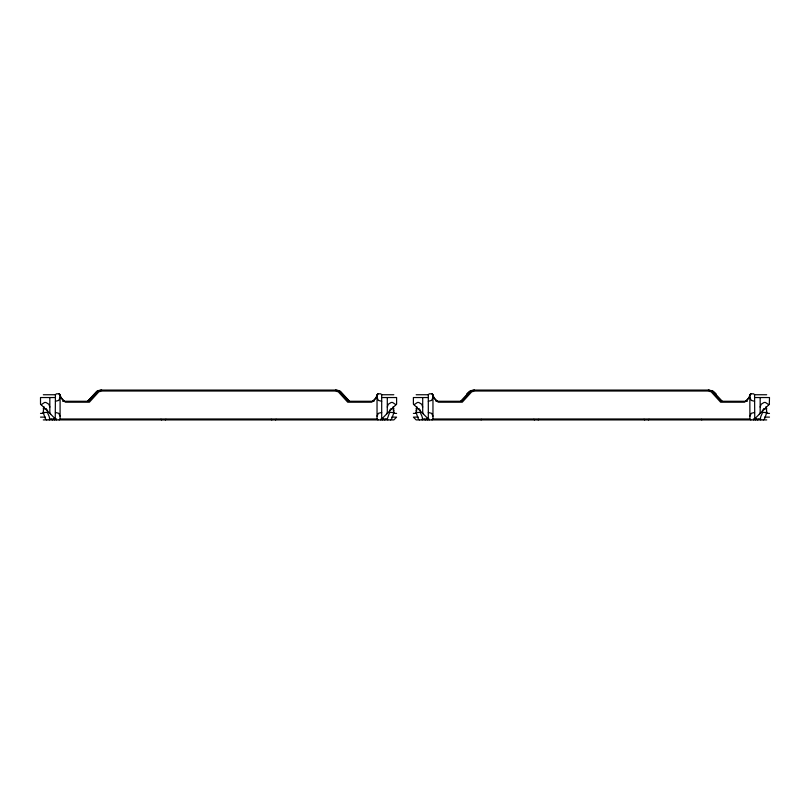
<?xml version="1.0" encoding="UTF-8"?>
<svg xmlns="http://www.w3.org/2000/svg" width="810" height="810" viewBox="0 0 810 810"><rect width="100%" height="100%" fill="white"/><g stroke="black" fill="none" stroke-linecap="round" stroke-linejoin="round"><path stroke-width="1.21" d="M387.291 407.106L388.243 404.281L391.088 402.519A3.321 2.349 0 0 1 392.597 402.489L395.958 404.727M760.165 407.106L761.116 404.281L763.962 402.519A3.321 2.349 0 0 1 765.47 402.489L768.832 404.727M60.092 397.538L58.725 400.423L55.434 401.274M377.035 416.188L378.402 413.302L381.692 412.462M432.965 397.538L431.598 400.423L428.308 401.274M749.908 416.188L751.275 413.302L754.566 412.462M481.12 419.914L481.251 419.337M46.707 419.914L45.481 418.983L43.163 412.462L43.912 406.549M389.58 409.971L389.58 412.462L387.261 418.983L387.787 419.914M393.204 406.549L393.964 412.462L391.645 418.983L390.42 419.914M419.58 419.914L418.355 418.983L416.036 412.462L416.796 406.549M762.453 409.971C763.617 413.454 759.203 416.806 760.661 419.914M766.088 406.549L766.837 412.462L764.519 418.983L763.293 419.914M49.339 419.914C50.797 416.806 46.383 413.454 47.547 409.971M422.212 419.914C423.671 416.806 419.256 413.454 420.42 409.971M382.644 419.914L383.221 418.983M755.517 419.914L756.094 418.983M41.168 404.727L44.53 402.489A3.321 2.349 0 0 1 46.038 402.529L48.883 404.281L49.835 407.106M414.042 404.727L417.403 402.489A3.321 2.349 0 0 1 418.912 402.529L421.757 404.281L422.709 407.106M88.654 401.274L98.212 390.835L101.645 390.086M386.471 414.214L387.291 412.229L387.291 397.538M759.345 414.214L760.165 412.229L760.165 397.538M87.642 401.274L97.271 390.835L100.724 390.086L336.403 390.086L339.856 390.835L349.485 401.274L340.534 391.767M87.682 401.274L96.593 391.767M460.556 401.274L469.466 391.767M55.242 418.8L55.434 394.743L56.366 393.812L59.241 393.812A147.369 31.853 0 0 0 59.92 395.968M59.16 419.914L60.092 418.983L377.035 418.983L377.966 419.914M165.331 419.914L165.949 419.296M275.522 419.914L276.149 419.296M377.035 418.983L377.035 394.743L377.966 393.812L380.761 393.812L381.692 394.743L381.692 418.983L380.943 418.983M380.761 419.914L396.566 404.109M429.057 418.983L428.308 418.983L428.308 394.743L429.239 393.812L432.115 393.812L432.965 394.743L432.965 418.983L432.034 419.914M538.204 419.914L538.822 419.296M648.395 419.914L649.023 419.296M432.965 394.743L433.046 394.743A146.488 31.863 0 0 0 438.311 402.205L462.267 402.205L471.754 391.767L475.176 391.017L707.707 391.017L711.119 391.767L720.616 402.205L744.562 402.205A146.488 31.863 0 0 0 749.827 394.743L750.84 393.812M754.758 418.8L754.566 394.743L753.634 393.812L750.759 393.812A147.369 31.853 0 0 1 750.08 395.968M769.318 404.231L769.49 397.538L754.566 397.538M753.634 419.914L769.48 404.079M466.803 393.812L470.144 390.835L473.597 390.086L709.276 390.086M385.641 419.296L384.608 419.914M758.514 419.296L757.482 419.914M474.518 390.086L471.086 390.835L461.528 401.274L435.942 401.274M43.315 394.743L55.434 394.743M59.16 393.812L60.173 394.743A146.488 31.863 0 0 0 65.438 402.205L89.383 402.205L98.881 391.767L102.293 391.017L334.824 391.017L338.246 391.767L347.733 402.205L371.679 402.205A146.488 31.863 0 0 0 376.944 394.743L377.035 394.743M381.692 394.743L393.812 394.743M416.188 394.743L428.308 394.743M749.827 394.743L749.908 418.983L750.84 419.914M754.566 394.743L766.685 394.743M55.434 397.538L40.51 397.538L40.51 404.068L56.366 419.914M381.692 397.538L396.606 397.538L396.606 404.068M428.308 397.538L413.394 397.538L413.394 404.068L429.239 419.914M62.654 401.274L89.201 401.274M374.058 401.274L348.472 401.274L338.914 390.835L335.482 390.086M381.692 401.274L378.402 400.423L377.035 397.538M720.799 401.274L747.346 401.274M754.566 401.274L751.275 400.423L749.908 397.538M43.163 408.726L46.453 408.726M390.673 408.726L393.964 408.726M416.036 408.726L419.327 408.726M763.546 408.726L766.837 408.726M393.245 410.589L393.832 410.589M416.168 410.589L416.755 410.589M43.163 412.462L47.547 412.462M55.434 412.462L58.725 413.302L60.092 416.188M389.58 412.462L393.964 412.462M416.036 412.462L420.42 412.462M428.308 412.462L431.598 413.302L432.965 416.188M762.453 412.462L766.837 412.462M40.5 413.394L43.791 413.394M393.336 413.394L396.627 413.394M413.373 413.394L416.664 413.394M766.209 413.394L769.5 413.394M40.5 417.12L45.401 417.12M391.726 417.12L396.627 417.12L393.832 419.914L43.294 419.914M418.274 417.12L413.373 417.12L416.168 419.914L766.706 419.914M764.599 417.12L769.5 417.12M49.866 418.983L56.71 418.983M382.846 418.983L387.261 418.983M422.739 418.983L427.153 418.983M432.965 418.983L749.908 418.983M753.29 418.983L760.134 418.983M708.355 390.086L712.729 390.835L716.07 393.812M425.392 419.914L424.359 419.296M52.518 419.914L51.486 419.296M713.408 391.767L722.317 401.274M711.788 390.835L721.346 401.274M644.051 419.296L644.669 419.914M533.851 419.296L534.478 419.914M271.178 419.296L271.796 419.914M160.977 419.296L161.605 419.914M423.529 414.214L422.709 412.229L422.709 397.538M50.655 414.214L49.835 412.229L49.835 397.538M426.779 418.983L427.356 419.914M53.905 418.983L54.483 419.914M701.622 419.337L701.754 419.914M60.092 394.743L60.092 418.983M437.42 401.274A147.369 31.853 0 0 1 434.15 398.115M433.39 397.042A147.369 31.853 0 0 1 432.793 395.968M432.378 394.895A147.369 31.853 0 0 1 432.115 393.812M749.493 397.042A147.369 31.853 0 0 1 745.453 401.274M64.547 401.274A147.369 31.853 0 0 1 60.507 397.042M377.885 393.812A147.369 31.853 0 0 1 377.622 394.895M377.207 395.968A147.369 31.853 0 0 1 376.609 397.042M375.85 398.115A147.369 31.853 0 0 1 372.58 401.274"/></g></svg>
